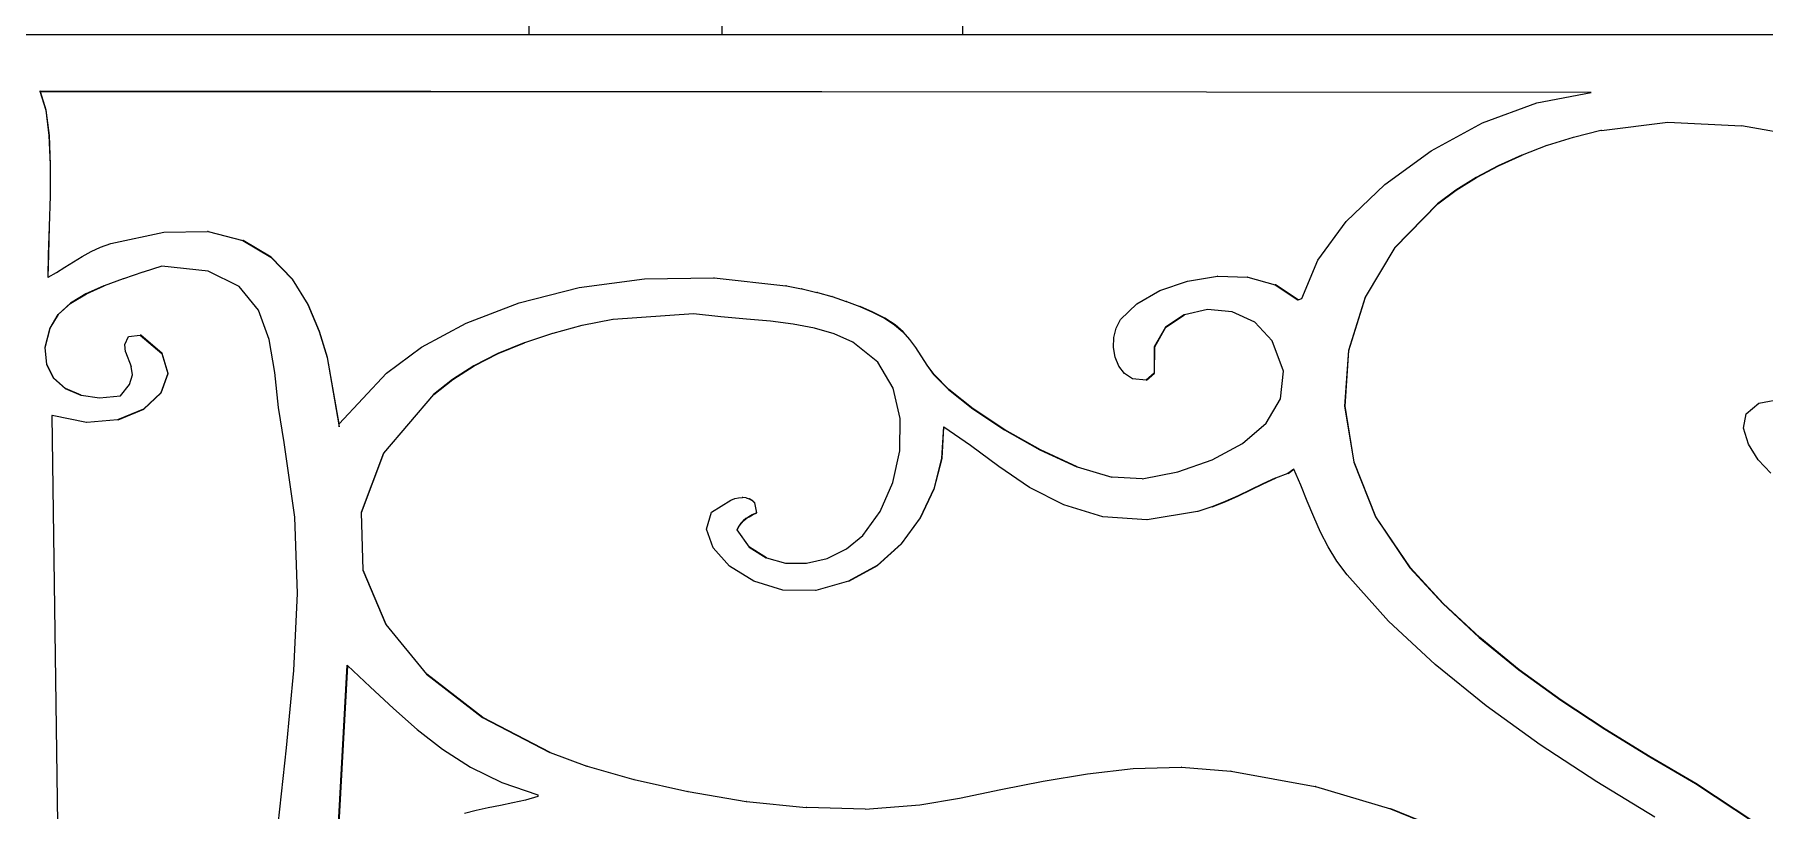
# Model space of a CAD drawing. Header units: inches. Extents: x 3672 to 10975, y -27382 to -746.
# Drawn here: x 4866.19 to 4884.15, y -26982.65 to -26974.6 of the extents above; entities that cross this region are included whole.
import ezdxf

# ---------------------------------------------------------------- set-up
doc = ezdxf.new("R2010")
doc.units = ezdxf.units.IN
doc.header["$LTSCALE"] = 17
doc.header["$MEASUREMENT"] = 0
for name, color, linetype, lineweight in [('25 BOT BAR', 12, 'Continuous', 25), ('ELEVATION', 7, 'Continuous', 25), ('WINDOW FRAME', 161, 'Continuous', 20)]:
    doc.layers.add(name, color=color, linetype=linetype, lineweight=lineweight)

# ---------------------------------------------------------------- blocks, each defined once
blk = doc.blocks.new('A$Ce488fd43')
for p, q in [((0, 24), (58.463, 24)), ((8.922, 23.414), (8.982, 23.218)), ((8.926, 23.414), (8.922, 23.414)), ((8.928, 23.407), (8.926, 23.414)), ((17.041, 23.407), (8.926, 23.414)), ((17.041, 23.407), (8.928, 23.407)), ((8.986, 23.218), (8.928, 23.407)), ((25.026, 23.4), (17.041, 23.407)), ((24.461, 23.293), (25.026, 23.4)), ((8.982, 23.218), (9.016, 22.955)), ((8.986, 23.218), (8.982, 23.218)), ((9.02, 22.955), (8.986, 23.218)), ((23.898, 23.084), (24.461, 23.293)), ((23.365, 22.794), (23.898, 23.084)), ((25.128, 23.005), (24.844, 22.933)), ((25.132, 23.005), (25.128, 23.005)), ((25.132, 23.005), (25.823, 23.092)), ((25.823, 23.092), (26.588, 23.054)), ((27.267, 22.932), (26.588, 23.054)), ((9.016, 22.955), (9.029, 22.649)), ((9.02, 22.955), (9.016, 22.955)), ((9.033, 22.649), (9.02, 22.955)), ((24.565, 22.848), (24.309, 22.75)), ((24.569, 22.848), (24.565, 22.848)), ((24.84, 22.933), (24.569, 22.848)), ((24.844, 22.933), (24.84, 22.933)), ((9.029, 22.649), (9.028, 22.326)), ((9.033, 22.649), (9.029, 22.649)), ((9.032, 22.326), (9.033, 22.649)), ((22.885, 22.445), (23.365, 22.794)), ((24.06, 22.639), (23.832, 22.518)), ((23.836, 22.518), (24.064, 22.639)), ((24.305, 22.75), (24.06, 22.639)), ((24.064, 22.639), (24.06, 22.639)), ((24.064, 22.639), (24.309, 22.75)), ((24.309, 22.75), (24.305, 22.75)), ((23.832, 22.518), (23.622, 22.386)), ((23.626, 22.386), (23.836, 22.518)), ((23.836, 22.518), (23.832, 22.518)), ((9.028, 22.326), (9.019, 22.008)), ((9.023, 22.008), (9.032, 22.326)), ((9.032, 22.326), (9.028, 22.326)), ((22.484, 22.06), (22.885, 22.445)), ((23.622, 22.386), (23.432, 22.243)), ((23.436, 22.243), (23.626, 22.386)), ((23.626, 22.386), (23.622, 22.386)), ((23.432, 22.243), (22.988, 21.79)), ((22.992, 21.79), (23.436, 22.243)), ((23.436, 22.243), (23.432, 22.243)), ((9.019, 22.008), (9.009, 21.718)), ((9.013, 21.718), (9.023, 22.008)), ((9.023, 22.008), (9.019, 22.008)), ((9.657, 21.833), (10.209, 21.951)), ((10.209, 21.951), (10.663, 21.957)), ((10.667, 21.957), (10.663, 21.957)), ((10.667, 21.957), (11.029, 21.863)), ((22.188, 21.658), (22.484, 22.06)), ((9.359, 21.697), (9.453, 21.748)), ((9.453, 21.748), (9.552, 21.794)), ((9.552, 21.794), (9.657, 21.833)), ((11.029, 21.863), (11.318, 21.691)), ((11.033, 21.863), (11.029, 21.863)), ((11.322, 21.691), (11.033, 21.863)), ((22.988, 21.79), (22.68, 21.277)), ((22.684, 21.277), (22.992, 21.79)), ((22.992, 21.79), (22.988, 21.79)), ((9.009, 21.718), (9.004, 21.482)), ((9.008, 21.484), (9.013, 21.718)), ((9.013, 21.718), (9.009, 21.718)), ((9.093, 21.533), (9.18, 21.588)), ((9.18, 21.588), (9.269, 21.643)), ((9.269, 21.643), (9.359, 21.697)), ((10.189, 21.599), (9.994, 21.534)), ((10.669, 21.544), (10.189, 21.599)), ((11.318, 21.691), (11.539, 21.463)), ((11.322, 21.691), (11.318, 21.691)), ((11.543, 21.463), (11.322, 21.691)), ((22.021, 21.263), (22.188, 21.658)), ((9.004, 21.482), (9.008, 21.484)), ((9.008, 21.484), (9.093, 21.533)), ((9.586, 21.394), (9.4, 21.311)), ((9.404, 21.311), (9.59, 21.394)), ((9.59, 21.394), (9.586, 21.394)), ((9.786, 21.467), (9.59, 21.394)), ((9.79, 21.467), (9.786, 21.467)), ((9.99, 21.534), (9.79, 21.467)), ((9.994, 21.534), (9.99, 21.534)), ((10.992, 21.385), (10.669, 21.544)), ((11.191, 21.142), (10.992, 21.385)), ((11.539, 21.463), (11.704, 21.198)), ((11.543, 21.463), (11.539, 21.463)), ((11.708, 21.198), (11.543, 21.463)), ((13.898, 21.217), (14.519, 21.375)), ((14.519, 21.375), (15.197, 21.467)), ((15.197, 21.467), (15.918, 21.478)), ((15.922, 21.478), (15.918, 21.478)), ((15.922, 21.478), (16.667, 21.394)), ((16.671, 21.394), (16.667, 21.394)), ((16.671, 21.394), (16.83, 21.362)), ((20.549, 21.345), (20.837, 21.443)), ((20.837, 21.443), (21.148, 21.493)), ((21.152, 21.493), (21.148, 21.493)), ((21.152, 21.493), (21.458, 21.484)), ((21.462, 21.484), (21.458, 21.484)), ((21.462, 21.484), (21.744, 21.405)), ((21.744, 21.405), (21.981, 21.248)), ((21.748, 21.405), (21.744, 21.405)), ((21.983, 21.249), (21.748, 21.405)), ((9.238, 21.213), (9.11, 21.095)), ((9.113, 21.095), (9.242, 21.213)), ((9.4, 21.311), (9.238, 21.213)), ((9.242, 21.213), (9.238, 21.213)), ((9.242, 21.213), (9.404, 21.311)), ((9.404, 21.311), (9.4, 21.311)), ((11.704, 21.198), (11.822, 20.92)), ((11.708, 21.198), (11.704, 21.198)), ((11.826, 20.92), (11.708, 21.198)), ((13.348, 21.007), (13.898, 21.217)), ((16.834, 21.362), (16.83, 21.362)), ((16.834, 21.362), (16.989, 21.324)), ((16.993, 21.324), (16.989, 21.324)), ((16.993, 21.324), (17.144, 21.281)), ((17.148, 21.281), (17.144, 21.281)), ((17.148, 21.281), (17.293, 21.232)), ((17.297, 21.232), (17.293, 21.232)), ((17.297, 21.232), (17.434, 21.179)), ((20.141, 21.043), (20.309, 21.208)), ((20.309, 21.208), (20.549, 21.345)), ((21.981, 21.248), (21.983, 21.249)), ((21.983, 21.249), (22.021, 21.263)), ((22.68, 21.277), (22.507, 20.722)), ((22.511, 20.722), (22.684, 21.277)), ((22.684, 21.277), (22.68, 21.277)), ((9.11, 21.095), (9.024, 20.955)), ((9.028, 20.955), (9.113, 21.095)), ((9.113, 21.095), (9.11, 21.095)), ((11.302, 20.838), (11.191, 21.142)), ((14.869, 21.043), (14.553, 20.98)), ((14.873, 21.043), (14.869, 21.043)), ((15.707, 21.101), (14.873, 21.043)), ((15.99, 21.071), (15.707, 21.101)), ((16.256, 21.048), (15.99, 21.071)), ((16.506, 21.025), (16.256, 21.048)), ((16.741, 20.996), (16.506, 21.025)), ((17.434, 21.179), (17.567, 21.121)), ((17.438, 21.179), (17.434, 21.179)), ((17.57, 21.121), (17.438, 21.179)), ((17.567, 21.121), (17.689, 21.058)), ((17.57, 21.121), (17.567, 21.121)), ((17.693, 21.058), (17.57, 21.121)), ((17.689, 21.058), (17.795, 20.989)), ((17.693, 21.058), (17.689, 21.058)), ((17.799, 20.989), (17.693, 21.058)), ((20.095, 20.955), (20.141, 21.043)), ((20.801, 21.094), (20.606, 20.963)), ((20.61, 20.963), (20.805, 21.094)), ((20.805, 21.094), (20.801, 21.094)), ((21.043, 21.149), (20.805, 21.094)), ((21.298, 21.124), (21.043, 21.149)), ((21.533, 21.017), (21.298, 21.124)), ((21.715, 20.823), (21.533, 21.017)), ((9.024, 20.955), (8.974, 20.752)), ((8.978, 20.752), (9.028, 20.955)), ((9.028, 20.955), (9.024, 20.955)), ((9.804, 20.785), (9.841, 20.867)), ((9.841, 20.867), (9.964, 20.882)), ((9.968, 20.882), (9.963, 20.881)), ((9.968, 20.882), (9.964, 20.882)), ((9.964, 20.882), (10.187, 20.69)), ((10.191, 20.69), (9.968, 20.882)), ((11.36, 20.494), (11.302, 20.838)), ((11.822, 20.92), (11.905, 20.648)), ((11.826, 20.92), (11.822, 20.92)), ((11.909, 20.648), (11.826, 20.92)), ((12.883, 20.758), (13.348, 21.007)), ((14.242, 20.899), (13.954, 20.802)), ((14.246, 20.899), (14.242, 20.899)), ((14.549, 20.98), (14.246, 20.899)), ((14.553, 20.98), (14.549, 20.98)), ((16.962, 20.954), (16.741, 20.996)), ((17.168, 20.894), (16.962, 20.954)), ((17.362, 20.809), (17.168, 20.894)), ((17.795, 20.989), (17.88, 20.915)), ((17.799, 20.989), (17.795, 20.989)), ((17.884, 20.915), (17.799, 20.989)), ((17.88, 20.915), (17.95, 20.836)), ((17.884, 20.915), (17.88, 20.915)), ((17.954, 20.836), (17.884, 20.915)), ((17.95, 20.836), (18.011, 20.752)), ((17.954, 20.836), (17.95, 20.836)), ((18.015, 20.752), (17.954, 20.836)), ((20.066, 20.753), (20.07, 20.856)), ((20.07, 20.856), (20.095, 20.955)), ((20.606, 20.963), (20.491, 20.759)), ((20.495, 20.759), (20.61, 20.963)), ((20.61, 20.963), (20.606, 20.963)), ((8.974, 20.752), (8.99, 20.577)), ((8.978, 20.752), (8.974, 20.752)), ((8.994, 20.577), (8.978, 20.752)), ((9.81, 20.709), (9.804, 20.785)), ((9.81, 20.709), (9.871, 20.556)), ((10.191, 20.69), (10.187, 20.69)), ((10.187, 20.69), (10.25, 20.482)), ((10.254, 20.482), (10.191, 20.69)), ((12.519, 20.487), (12.883, 20.758)), ((13.677, 20.69), (13.428, 20.563)), ((13.431, 20.563), (13.681, 20.69)), ((13.95, 20.802), (13.677, 20.69)), ((13.681, 20.69), (13.677, 20.69)), ((13.681, 20.69), (13.954, 20.802)), ((13.954, 20.802), (13.95, 20.802)), ((17.62, 20.602), (17.362, 20.809)), ((18.011, 20.752), (18.13, 20.57)), ((18.015, 20.752), (18.011, 20.752)), ((18.134, 20.57), (18.015, 20.752)), ((20.083, 20.652), (20.066, 20.753)), ((20.122, 20.56), (20.083, 20.652)), ((20.491, 20.759), (20.489, 20.487)), ((20.495, 20.759), (20.491, 20.759)), ((20.493, 20.487), (20.495, 20.759)), ((21.832, 20.506), (21.715, 20.823)), ((22.507, 20.722), (22.467, 20.144)), ((22.471, 20.144), (22.511, 20.722)), ((22.511, 20.722), (22.507, 20.722)), ((8.994, 20.577), (8.99, 20.577)), ((8.99, 20.577), (9.063, 20.434)), ((9.067, 20.434), (8.994, 20.577)), ((9.882, 20.47), (9.871, 20.556)), ((10.25, 20.482), (10.178, 20.282)), ((10.182, 20.282), (10.254, 20.482)), ((10.254, 20.482), (10.25, 20.482)), ((11.399, 20.13), (11.36, 20.494)), ((11.905, 20.648), (12.028, 19.93)), ((11.909, 20.648), (11.905, 20.648)), ((12.028, 19.96), (11.909, 20.648)), ((12.028, 19.96), (12.519, 20.487)), ((13.428, 20.563), (13.204, 20.421)), ((13.208, 20.421), (13.431, 20.563)), ((13.431, 20.563), (13.428, 20.563)), ((17.78, 20.33), (17.62, 20.602)), ((18.13, 20.57), (18.2, 20.472)), ((18.134, 20.57), (18.13, 20.57)), ((18.204, 20.472), (18.134, 20.57)), ((20.182, 20.484), (20.122, 20.56)), ((20.264, 20.428), (20.182, 20.484)), ((20.489, 20.487), (20.407, 20.413)), ((20.411, 20.413), (20.493, 20.487)), ((20.493, 20.487), (20.489, 20.487)), ((21.802, 20.22), (21.832, 20.506)), ((9.067, 20.434), (9.063, 20.434)), ((9.063, 20.434), (9.185, 20.327)), ((9.189, 20.327), (9.067, 20.434)), ((9.189, 20.327), (9.185, 20.327)), ((9.185, 20.327), (9.347, 20.258)), ((9.351, 20.258), (9.189, 20.327)), ((9.76, 20.252), (9.852, 20.37)), ((9.852, 20.37), (9.882, 20.47)), ((13.204, 20.421), (13.009, 20.267)), ((13.013, 20.267), (13.208, 20.421)), ((13.208, 20.421), (13.204, 20.421)), ((17.853, 20.016), (17.78, 20.33)), ((18.2, 20.472), (18.353, 20.318)), ((18.204, 20.472), (18.2, 20.472)), ((18.357, 20.318), (18.204, 20.472)), ((18.353, 20.318), (18.608, 20.118)), ((18.357, 20.318), (18.353, 20.318)), ((18.612, 20.118), (18.357, 20.318)), ((20.407, 20.413), (20.264, 20.428)), ((20.411, 20.413), (20.407, 20.413)), ((9.351, 20.258), (9.347, 20.258)), ((9.351, 20.258), (9.542, 20.232)), ((9.542, 20.232), (9.76, 20.252)), ((9.996, 20.115), (9.729, 20.004)), ((9.733, 20.004), (10, 20.115)), ((10.178, 20.282), (9.996, 20.115)), ((10, 20.115), (9.996, 20.115)), ((10, 20.115), (10.182, 20.282)), ((10.182, 20.282), (10.178, 20.282)), ((11.456, 19.769), (11.399, 20.13)), ((13.009, 20.267), (12.49, 19.656)), ((12.494, 19.656), (13.013, 20.267)), ((13.013, 20.267), (13.009, 20.267)), ((18.608, 20.118), (18.935, 19.9)), ((18.612, 20.118), (18.608, 20.118)), ((18.939, 19.9), (18.612, 20.118)), ((21.651, 19.969), (21.802, 20.22)), ((22.467, 20.144), (22.561, 19.563)), ((22.471, 20.144), (22.467, 20.144)), ((22.565, 19.563), (22.471, 20.144)), ((26.637, 20.066), (26.768, 20.175)), ((26.768, 20.175), (27.028, 20.223)), ((9.044, 20.047), (9.126, 14.221)), ((9.048, 20.047), (9.044, 20.047)), ((9.13, 14.224), (9.048, 20.047)), ((9.404, 19.974), (9.048, 20.047)), ((9.408, 19.974), (9.404, 19.974)), ((9.729, 20.004), (9.408, 19.974)), ((9.733, 20.004), (9.729, 20.004)), ((12.028, 19.93), (12.028, 19.96)), ((17.848, 19.682), (17.853, 20.016)), ((21.405, 19.757), (21.651, 19.969)), ((26.608, 19.917), (26.637, 20.066)), ((11.57, 18.994), (11.456, 19.769)), ((18.302, 19.93), (18.283, 19.604)), ((18.287, 19.604), (18.306, 19.928)), ((18.306, 19.928), (18.302, 19.93)), ((18.582, 19.737), (18.306, 19.928)), ((18.935, 19.9), (19.304, 19.69)), ((18.939, 19.9), (18.935, 19.9)), ((19.308, 19.69), (18.939, 19.9)), ((21.091, 19.587), (21.405, 19.757)), ((26.658, 19.751), (26.608, 19.917)), ((12.49, 19.656), (12.256, 19.042)), ((12.26, 19.042), (12.494, 19.656)), ((12.494, 19.656), (12.49, 19.656)), ((17.775, 19.354), (17.848, 19.682)), ((18.283, 19.604), (18.202, 19.285)), ((18.206, 19.285), (18.287, 19.604)), ((18.287, 19.604), (18.283, 19.604)), ((18.877, 19.518), (18.582, 19.737)), ((19.304, 19.69), (19.685, 19.516)), ((19.308, 19.69), (19.304, 19.69)), ((19.689, 19.516), (19.308, 19.69)), ((20.736, 19.463), (21.091, 19.587)), ((26.761, 19.588), (26.658, 19.751)), ((26.893, 19.45), (26.761, 19.588)), ((19.197, 19.302), (18.877, 19.518)), ((19.689, 19.516), (19.685, 19.516)), ((19.689, 19.516), (20.049, 19.407)), ((20.053, 19.407), (20.049, 19.407)), ((20.366, 19.389), (20.053, 19.407)), ((20.366, 19.389), (20.736, 19.463)), ((21.746, 19.396), (21.618, 19.338)), ((21.622, 19.338), (21.75, 19.396)), ((21.75, 19.396), (21.746, 19.396)), ((21.878, 19.447), (21.75, 19.396)), ((21.94, 19.491), (21.878, 19.447)), ((21.882, 19.447), (21.878, 19.447)), ((21.882, 19.447), (21.941, 19.489)), ((21.941, 19.489), (21.94, 19.491)), ((22.012, 19.324), (21.941, 19.489)), ((22.565, 19.563), (22.561, 19.563)), ((22.561, 19.563), (22.788, 18.997)), ((22.792, 18.997), (22.565, 19.563)), ((17.644, 19.053), (17.775, 19.354)), ((18.202, 19.285), (18.061, 18.984)), ((18.065, 18.984), (18.206, 19.285)), ((18.206, 19.285), (18.202, 19.285)), ((19.553, 19.119), (19.197, 19.302)), ((21.361, 19.215), (21.228, 19.155)), ((21.232, 19.155), (21.365, 19.215)), ((21.618, 19.338), (21.361, 19.215)), ((21.365, 19.215), (21.361, 19.215)), ((21.365, 19.215), (21.622, 19.338)), ((21.622, 19.338), (21.618, 19.338)), ((22.079, 19.158), (22.012, 19.324)), ((12.256, 19.042), (12.274, 18.444)), ((12.26, 19.042), (12.256, 19.042)), ((12.278, 18.444), (12.26, 19.042)), ((15.841, 18.869), (15.895, 19.044)), ((15.895, 19.044), (16.095, 19.169)), ((16.095, 19.169), (16.135, 19.185)), ((16.135, 19.185), (16.175, 19.194)), ((16.175, 19.194), (16.214, 19.197)), ((16.218, 19.197), (16.214, 19.197)), ((16.214, 19.197), (16.216, 19.197)), ((16.218, 19.197), (16.216, 19.197)), ((16.251, 19.194), (16.218, 19.197)), ((16.255, 19.194), (16.251, 19.194)), ((16.255, 19.194), (16.285, 19.183)), ((16.285, 19.183), (16.315, 19.165)), ((16.289, 19.183), (16.285, 19.183)), ((16.319, 19.165), (16.289, 19.183)), ((16.315, 19.165), (16.34, 19.14)), ((16.319, 19.165), (16.315, 19.165)), ((16.361, 19.037), (16.317, 19.017)), ((16.344, 19.14), (16.319, 19.165)), ((16.321, 19.017), (16.365, 19.037)), ((16.34, 19.14), (16.361, 19.037)), ((16.344, 19.14), (16.34, 19.14)), ((16.365, 19.037), (16.344, 19.14)), ((16.365, 19.037), (16.361, 19.037)), ((17.464, 18.803), (17.644, 19.053)), ((19.955, 18.996), (19.553, 19.119)), ((20.938, 19.052), (20.417, 18.964)), ((20.942, 19.052), (20.938, 19.052)), ((21.088, 19.1), (20.942, 19.052)), ((21.228, 19.155), (21.088, 19.1)), ((21.092, 19.1), (21.088, 19.1)), ((21.092, 19.1), (21.232, 19.155)), ((21.232, 19.155), (21.228, 19.155)), ((22.147, 18.997), (22.079, 19.158)), ((11.595, 18.202), (11.57, 18.994)), ((15.911, 18.673), (15.841, 18.869)), ((16.178, 18.9), (16.156, 18.862)), ((16.156, 18.862), (16.286, 18.683)), ((16.16, 18.862), (16.156, 18.862)), ((16.16, 18.862), (16.182, 18.9)), ((16.29, 18.683), (16.16, 18.862)), ((16.2, 18.931), (16.178, 18.9)), ((16.182, 18.9), (16.178, 18.9)), ((16.182, 18.9), (16.204, 18.931)), ((16.223, 18.956), (16.2, 18.931)), ((16.204, 18.931), (16.2, 18.931)), ((16.204, 18.931), (16.227, 18.956)), ((16.249, 18.978), (16.223, 18.956)), ((16.227, 18.956), (16.223, 18.956)), ((16.227, 18.956), (16.253, 18.978)), ((16.28, 18.997), (16.249, 18.978)), ((16.253, 18.978), (16.249, 18.978)), ((16.253, 18.978), (16.284, 18.997)), ((16.317, 19.017), (16.28, 18.997)), ((16.284, 18.997), (16.28, 18.997)), ((16.284, 18.997), (16.321, 19.017)), ((16.321, 19.017), (16.317, 19.017)), ((18.061, 18.984), (17.864, 18.716)), ((17.868, 18.716), (18.065, 18.984)), ((18.065, 18.984), (18.061, 18.984)), ((20.413, 18.964), (19.955, 18.996)), ((20.417, 18.964), (20.413, 18.964)), ((22.218, 18.838), (22.147, 18.997)), ((22.792, 18.997), (22.788, 18.997)), ((22.788, 18.997), (23.145, 18.466)), ((23.149, 18.466), (22.792, 18.997)), ((16.286, 18.683), (16.46, 18.569)), ((16.29, 18.683), (16.286, 18.683)), ((16.464, 18.569), (16.29, 18.683)), ((17.295, 18.663), (17.464, 18.803)), ((17.864, 18.716), (17.615, 18.492)), ((17.619, 18.492), (17.868, 18.716)), ((17.868, 18.716), (17.864, 18.716)), ((22.297, 18.685), (22.218, 18.838)), ((22.387, 18.536), (22.297, 18.685)), ((16.082, 18.483), (15.911, 18.673)), ((16.464, 18.569), (16.46, 18.569)), ((16.464, 18.569), (16.662, 18.514)), ((16.662, 18.514), (16.879, 18.514)), ((16.879, 18.514), (17.095, 18.565)), ((17.095, 18.565), (17.295, 18.663)), ((22.492, 18.393), (22.387, 18.536)), ((12.274, 18.444), (12.512, 17.878)), ((12.278, 18.444), (12.274, 18.444)), ((12.516, 17.878), (12.278, 18.444)), ((16.332, 18.327), (16.082, 18.483)), ((16.636, 18.235), (16.332, 18.327)), ((17.317, 18.327), (16.978, 18.232)), ((17.615, 18.492), (17.317, 18.327)), ((17.321, 18.327), (17.317, 18.327)), ((17.321, 18.327), (17.619, 18.492)), ((17.619, 18.492), (17.615, 18.492)), ((22.923, 17.914), (22.492, 18.393)), ((23.145, 18.466), (23.486, 18.095)), ((23.149, 18.466), (23.145, 18.466)), ((23.49, 18.095), (23.149, 18.466)), ((11.558, 17.401), (11.595, 18.202)), ((16.974, 18.232), (16.636, 18.235)), ((16.978, 18.232), (16.974, 18.232)), ((23.486, 18.095), (23.865, 17.743)), ((23.49, 18.095), (23.486, 18.095)), ((23.869, 17.743), (23.49, 18.095)), ((12.512, 17.878), (12.936, 17.362)), ((12.516, 17.878), (12.512, 17.878)), ((12.94, 17.362), (12.516, 17.878)), ((23.407, 17.462), (22.923, 17.914)), ((23.869, 17.743), (23.865, 17.743)), ((23.865, 17.743), (24.276, 17.41)), ((24.28, 17.41), (23.869, 17.743)), ((11.968, 14.823), (12.11, 17.456)), ((12.114, 17.453), (11.973, 14.827)), ((12.11, 17.456), (12.114, 17.453)), ((12.114, 17.453), (12.352, 17.232)), ((23.935, 17.035), (23.407, 17.462)), ((11.483, 16.599), (11.558, 17.401)), ((12.936, 17.362), (13.515, 16.913)), ((12.94, 17.362), (12.936, 17.362)), ((13.519, 16.913), (12.94, 17.362)), ((24.276, 17.41), (24.712, 17.094)), ((24.28, 17.41), (24.276, 17.41)), ((24.716, 17.094), (24.28, 17.41)), ((12.352, 17.232), (12.592, 17.008)), ((24.716, 17.094), (24.712, 17.094)), ((24.712, 17.094), (25.167, 16.792)), ((25.171, 16.792), (24.716, 17.094)), ((12.592, 17.008), (12.839, 16.79)), ((13.515, 16.913), (14.215, 16.549)), ((13.519, 16.913), (13.515, 16.913)), ((14.219, 16.549), (13.519, 16.913)), ((24.498, 16.631), (23.935, 17.035)), ((12.839, 16.79), (13.103, 16.585)), ((25.167, 16.792), (25.635, 16.504)), ((25.171, 16.792), (25.167, 16.792)), ((25.639, 16.504), (25.171, 16.792)), ((11.397, 15.804), (11.483, 16.599)), ((13.103, 16.585), (13.393, 16.399)), ((14.219, 16.549), (14.215, 16.549)), ((14.219, 16.549), (14.6, 16.408)), ((25.084, 16.246), (24.498, 16.631)), ((13.393, 16.399), (13.719, 16.239)), ((14.604, 16.408), (14.6, 16.408)), ((14.604, 16.408), (15.088, 16.269)), ((19.796, 16.33), (20.273, 16.383)), ((20.273, 16.383), (20.769, 16.397)), ((20.773, 16.397), (20.769, 16.397)), ((20.773, 16.397), (21.286, 16.358)), ((21.29, 16.358), (21.286, 16.358)), ((21.29, 16.358), (22.162, 16.198)), ((25.639, 16.504), (25.635, 16.504)), ((25.635, 16.504), (26.109, 16.227)), ((26.113, 16.227), (25.639, 16.504)), ((13.719, 16.239), (14.092, 16.11)), ((15.092, 16.269), (15.088, 16.269)), ((15.092, 16.269), (15.649, 16.144)), ((18.469, 16.078), (18.896, 16.165)), ((18.896, 16.165), (19.338, 16.253)), ((19.338, 16.253), (19.796, 16.33)), ((22.166, 16.198), (22.162, 16.198)), ((22.166, 16.198), (22.943, 15.966)), ((25.686, 15.878), (25.084, 16.246)), ((26.109, 16.227), (27.314, 15.436)), ((26.113, 16.227), (26.109, 16.227)), ((27.318, 15.436), (26.113, 16.227)), ((13.704, 16.002), (13.575, 15.977)), ((13.833, 16.027), (13.704, 16.002)), ((13.963, 16.057), (13.833, 16.027)), ((14.092, 16.095), (13.963, 16.057)), ((14.092, 16.11), (14.092, 16.095)), ((15.653, 16.144), (15.649, 16.144)), ((15.653, 16.144), (16.255, 16.043)), ((16.259, 16.043), (16.255, 16.043)), ((16.259, 16.043), (16.878, 15.979)), ((17.488, 15.963), (18.057, 16.007)), ((18.057, 16.007), (18.469, 16.078)), ((13.45, 15.95), (13.329, 15.917)), ((13.575, 15.977), (13.45, 15.95)), ((16.882, 15.979), (16.878, 15.979)), ((17.488, 15.963), (16.882, 15.979)), ((22.943, 15.966), (23.649, 15.68)), ((22.947, 15.966), (22.943, 15.966)), ((23.653, 15.68), (22.947, 15.966))]:
    blk.add_line(p, q)

msp = doc.modelspace()

# ---------------------------------------------------------------- linework, layer by layer
at = {"layer": 'ELEVATION', "linetype": 'Continuous'}
msp.add_lwpolyline([(4871.327, -26974.596), (4871.327, -26915.596), (4915.79, -26915.596), (4915.79, -26998.596)], dxfattribs=at)
at = {"layer": 'WINDOW FRAME'}
for points in [[(4873.327, -26917.596), (4873.327, -26974.596)], [(4875.827, -26933.596), (4875.827, -26974.596)]]:
    msp.add_lwpolyline(points, dxfattribs=at)

# ---------------------------------------------------------------- block references
at = {"layer": '25 BOT BAR'}
msp.add_blockref('A$Ce488fd43', (4857.327, -26998.596), dxfattribs=at)

doc.saveas('drawing.dxf')
